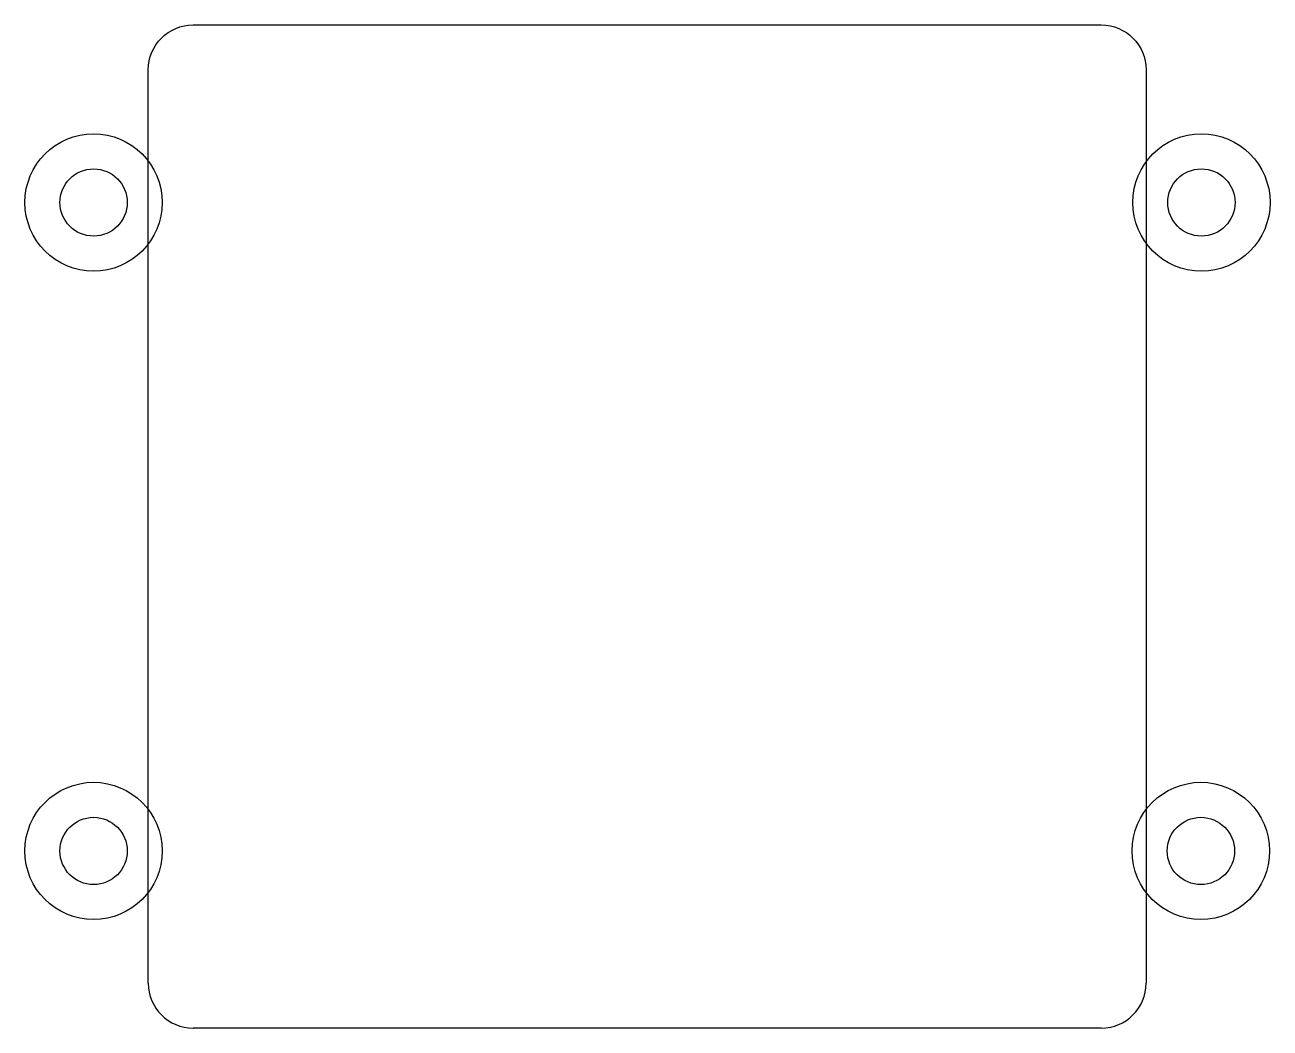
# Model space of a CAD drawing. Header units: millimetres. Extents: x -0.2 to 22, y -17.9 to 0.
import ezdxf

# ---------------------------------------------------------------- set-up
doc = ezdxf.new("R2010")
doc.units = ezdxf.units.MM
doc.layers.get('0').update_dxf_attribs({"linetype": 'CONTINUOUS'})

msp = doc.modelspace()

# ---------------------------------------------------------------- linework, layer by layer
for p, q in [((2.831, -0.009), (19.031, -0.009)), ((2.031, -17.109), (2.031, -0.809)), ((19.831, -0.809), (19.831, -17.109)), ((19.031, -17.909), (2.831, -17.909))]:
    msp.add_line(p, q)
for centre, radius in [((1.056, -3.177), 1.225), ((20.816, -3.177), 1.225), ((1.056, -3.177), 0.6), ((20.816, -3.177), 0.6), ((1.056, -14.748), 1.225), ((20.807, -14.748), 1.225), ((1.056, -14.748), 0.6), ((20.807, -14.748), 0.6)]:
    msp.add_circle(centre, radius)
for points in [[(2.031, -0.809), (2.031, -0.369), (2.391, -0.009), (2.831, -0.009)], [(19.031, -0.009), (19.471, -0.009), (19.831, -0.369), (19.831, -0.809)], [(2.031, -17.109), (2.031, -17.549), (2.391, -17.909), (2.831, -17.909)], [(19.031, -17.909), (19.471, -17.909), (19.831, -17.549), (19.831, -17.109)]]:
    msp.add_open_spline(points, degree=3)

doc.saveas('drawing.dxf')
